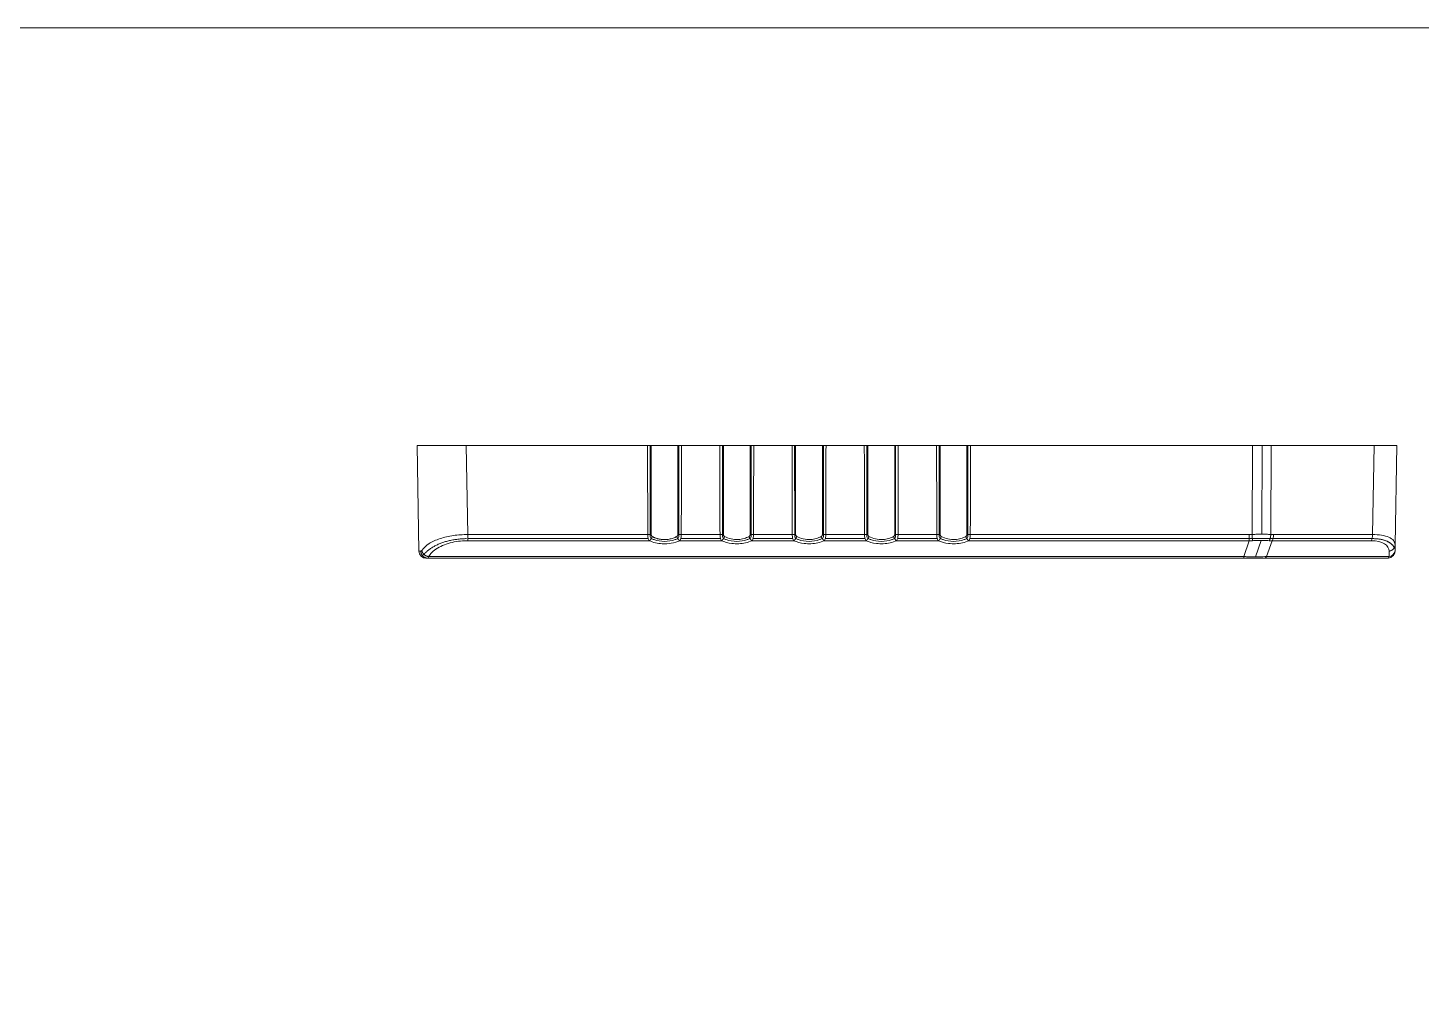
# Model space of a CAD drawing. Extents: x -778 to -614, y -2061 to -1833.
# Drawn here: x -713.1 to -655.9, y -1873.4 to -1833.3 of the extents above; entities that cross this region are included whole.
import ezdxf

# ---------------------------------------------------------------- set-up
doc = ezdxf.new("R2010")
doc.units = 0
doc.header["$MEASUREMENT"] = 0
doc.layers.add('3', color=7, linetype='Continuous')

msp = doc.modelspace()

# ---------------------------------------------------------------- linework, layer by layer
at = {"linetype": 'Continuous', "lineweight": 0}
msp.add_lwpolyline([(-778.457, -1833.316), (-613.541, -1833.316), (-613.541, -1974.121), (-778.457, -1974.121)], close=True, dxfattribs=at)
at = {"layer": '3', "color": 213, "linetype": 'Continuous', "lineweight": 0}
for p, q in [((-695.082, -1850.45), (-697.091, -1850.45)), ((-695.082, -1850.45), (-697.091, -1850.45)), ((-697.016, -1854.777), (-697.091, -1850.45)), ((-695.082, -1850.45), (-687.637, -1850.45)), ((-695.082, -1850.45), (-687.637, -1850.45)), ((-687.491, -1850.45), (-687.637, -1850.45)), ((-687.49, -1850.45), (-687.637, -1850.45)), ((-686.245, -1850.45), (-686.391, -1850.45)), ((-686.245, -1850.45), (-686.391, -1850.45)), ((-686.245, -1850.45), (-684.672, -1850.45)), ((-686.245, -1850.45), (-684.672, -1850.45)), ((-684.526, -1850.45), (-684.672, -1850.45)), ((-684.526, -1850.45), (-684.672, -1850.45)), ((-683.28, -1850.45), (-683.426, -1850.45)), ((-683.28, -1850.45), (-683.426, -1850.45)), ((-683.28, -1850.45), (-681.708, -1850.45)), ((-683.28, -1850.45), (-681.708, -1850.45)), ((-681.561, -1850.45), (-681.708, -1850.45)), ((-681.561, -1850.45), (-681.708, -1850.45)), ((-680.606, -1850.45), (-680.462, -1850.45)), ((-680.315, -1850.45), (-680.462, -1850.45)), ((-680.315, -1850.45), (-680.462, -1850.45)), ((-680.315, -1850.45), (-678.743, -1850.45)), ((-680.315, -1850.45), (-678.743, -1850.45)), ((-678.596, -1850.45), (-678.743, -1850.45)), ((-678.596, -1850.45), (-678.743, -1850.45)), ((-677.35, -1850.45), (-677.497, -1850.45)), ((-677.35, -1850.45), (-677.497, -1850.45)), ((-677.35, -1850.45), (-675.778, -1850.45)), ((-677.35, -1850.45), (-675.778, -1850.45)), ((-675.631, -1850.45), (-675.778, -1850.45)), ((-675.632, -1850.45), (-675.778, -1850.45)), ((-674.386, -1850.45), (-674.532, -1850.45)), ((-674.386, -1850.45), (-674.532, -1850.45)), ((-674.386, -1850.45), (-662.814, -1850.45)), ((-674.386, -1850.45), (-662.814, -1850.45)), ((-662.053, -1850.45), (-662.814, -1850.45)), ((-662.053, -1850.45), (-662.814, -1850.45)), ((-662.053, -1850.45), (-657.828, -1850.45)), ((-662.053, -1850.45), (-657.828, -1850.45)), ((-656.891, -1850.45), (-657.828, -1850.45)), ((-656.891, -1850.45), (-657.828, -1850.45)), ((-656.962, -1854.525), (-656.891, -1850.45)), ((-696.65, -1855.073), (-696.644, -1855.069)), ((-663.175, -1855.073), (-696.65, -1855.073)), ((-657.268, -1855.073), (-662.332, -1855.073)), ((-656.962, -1854.525), (-656.966, -1854.751))]:
    msp.add_line(p, q, dxfattribs=at)
at = {"layer": '3', "color": 18, "linetype": 'Continuous', "lineweight": 0}
for p, q in [((-695.018, -1854.097), (-695.082, -1850.45)), ((-687.53, -1854.192), (-687.531, -1850.45)), ((-686.351, -1850.45), (-686.352, -1854.192)), ((-684.566, -1850.45), (-684.565, -1854.192)), ((-683.387, -1854.192), (-683.386, -1850.45)), ((-681.601, -1850.45), (-681.6, -1854.192)), ((-680.423, -1854.192), (-680.422, -1850.45)), ((-678.636, -1850.45), (-678.635, -1854.192)), ((-677.458, -1854.192), (-677.457, -1850.45)), ((-675.672, -1850.45), (-675.671, -1854.192)), ((-674.493, -1854.192), (-674.492, -1850.45)), ((-662.826, -1854.095), (-662.814, -1850.45)), ((-662.419, -1850.45), (-662.431, -1854.09)), ((-662.066, -1854.095), (-662.053, -1850.45)), ((-657.892, -1854.097), (-657.828, -1850.45)), ((-695.018, -1854.097), (-687.628, -1854.097)), ((-695.018, -1854.354), (-687.571, -1854.354)), ((-687.608, -1854.269), (-695.015, -1854.269)), ((-687.53, -1854.192), (-687.49, -1854.277)), ((-686.391, -1854.277), (-686.352, -1854.192)), ((-686.31, -1854.354), (-684.606, -1854.354)), ((-684.644, -1854.269), (-686.273, -1854.269)), ((-686.253, -1854.097), (-684.664, -1854.097)), ((-684.526, -1854.277), (-684.565, -1854.192)), ((-683.387, -1854.192), (-683.427, -1854.277)), ((-683.346, -1854.354), (-681.642, -1854.354)), ((-681.679, -1854.269), (-683.309, -1854.269)), ((-683.288, -1854.097), (-681.699, -1854.097)), ((-681.561, -1854.277), (-681.6, -1854.192)), ((-680.423, -1854.192), (-680.462, -1854.277)), ((-680.381, -1854.354), (-678.677, -1854.354)), ((-678.714, -1854.269), (-680.344, -1854.269)), ((-680.324, -1854.097), (-678.734, -1854.097)), ((-678.596, -1854.277), (-678.635, -1854.192)), ((-677.458, -1854.192), (-677.497, -1854.277)), ((-677.416, -1854.354), (-675.712, -1854.354)), ((-675.749, -1854.269), (-677.379, -1854.269)), ((-677.359, -1854.097), (-675.769, -1854.097)), ((-675.631, -1854.277), (-675.671, -1854.192)), ((-674.493, -1854.192), (-674.532, -1854.277)), ((-674.451, -1854.354), (-662.948, -1854.354)), ((-674.414, -1854.269), (-662.948, -1854.269)), ((-674.394, -1854.097), (-662.948, -1854.097)), ((-663.175, -1855.008), (-662.948, -1854.354)), ((-662.46, -1854.349), (-662.689, -1855.01)), ((-662.238, -1855.008), (-662.011, -1854.354)), ((-662.011, -1854.354), (-657.949, -1854.354)), ((-661.976, -1854.269), (-657.895, -1854.269)), ((-661.953, -1854.097), (-657.892, -1854.097)), ((-663.175, -1855.008), (-696.619, -1855.008)), ((-657.212, -1855.008), (-662.238, -1855.008)), ((-657.208, -1854.782), (-657.212, -1855.008))]:
    msp.add_line(p, q, dxfattribs=at)
for points in [[(-696.811, -1854.915, 0), (-696.791, -1854.892, 0), (-696.77, -1854.869, 0), (-696.749, -1854.847, 0), (-696.726, -1854.825, 0), (-696.703, -1854.803, 0), (-696.679, -1854.781, 0), (-696.654, -1854.76, 0), (-696.628, -1854.739, 0), (-696.602, -1854.719, 0), (-696.574, -1854.698, 0), (-696.546, -1854.679, 0), (-696.517, -1854.659, 0), (-696.488, -1854.64, 0), (-696.457, -1854.621, 0), (-696.426, -1854.603, 0), (-696.394, -1854.585, 0), (-696.361, -1854.568, 0), (-696.328, -1854.551, 0), (-696.294, -1854.534, 0), (-696.26, -1854.518, 0), (-696.224, -1854.502, 0), (-696.189, -1854.487, 0), (-696.152, -1854.472, 0), (-696.115, -1854.458, 0), (-696.077, -1854.444, 0), (-696.039, -1854.43, 0), (-696.001, -1854.418, 0), (-695.962, -1854.405, 0), (-695.922, -1854.393, 0), (-695.882, -1854.382, 0), (-695.841, -1854.371, 0), (-695.8, -1854.361, 0), (-695.759, -1854.351, 0), (-695.717, -1854.342, 0), (-695.675, -1854.333, 0), (-695.633, -1854.325, 0), (-695.59, -1854.317, 0), (-695.547, -1854.31, 0), (-695.504, -1854.304, 0), (-695.46, -1854.298, 0), (-695.416, -1854.292, 0), (-695.372, -1854.288, 0), (-695.328, -1854.283, 0), (-695.284, -1854.28, 0), (-695.239, -1854.276, 0), (-695.194, -1854.274, 0), (-695.15, -1854.272, 0), (-695.105, -1854.27, 0), (-695.06, -1854.269, 0)], [(-662.822, -1854.268, 0), (-662.824, -1854.268, 0), (-662.827, -1854.268, 0), (-662.829, -1854.268, 0), (-662.832, -1854.268, 0), (-662.834, -1854.268, 0), (-662.837, -1854.268, 0), (-662.839, -1854.269, 0), (-662.842, -1854.269, 0), (-662.845, -1854.269, 0), (-662.847, -1854.269, 0), (-662.85, -1854.269, 0), (-662.852, -1854.269, 0), (-662.855, -1854.269, 0), (-662.857, -1854.269, 0), (-662.86, -1854.269, 0), (-662.862, -1854.269, 0), (-662.865, -1854.269, 0), (-662.867, -1854.269, 0), (-662.87, -1854.269, 0), (-662.872, -1854.269, 0), (-662.875, -1854.269, 0), (-662.877, -1854.269, 0), (-662.88, -1854.269, 0), (-662.882, -1854.269, 0), (-662.885, -1854.269, 0), (-662.887, -1854.269, 0), (-662.89, -1854.269, 0), (-662.892, -1854.269, 0), (-662.895, -1854.269, 0), (-662.898, -1854.269, 0), (-662.9, -1854.269, 0), (-662.903, -1854.269, 0), (-662.905, -1854.269, 0), (-662.908, -1854.269, 0), (-662.91, -1854.269, 0), (-662.913, -1854.269, 0), (-662.915, -1854.269, 0), (-662.918, -1854.269, 0), (-662.92, -1854.269, 0), (-662.923, -1854.269, 0), (-662.925, -1854.269, 0), (-662.928, -1854.269, 0), (-662.93, -1854.269, 0), (-662.933, -1854.269, 0), (-662.935, -1854.269, 0), (-662.938, -1854.269, 0), (-662.94, -1854.269, 0), (-662.943, -1854.269, 0), (-662.945, -1854.269, 0)], [(-661.976, -1854.269, 0), (-661.978, -1854.269, 0), (-661.98, -1854.269, 0), (-661.983, -1854.269, 0), (-661.985, -1854.269, 0), (-661.987, -1854.269, 0), (-661.99, -1854.269, 0), (-661.992, -1854.269, 0), (-661.994, -1854.269, 0), (-661.997, -1854.269, 0), (-661.999, -1854.269, 0), (-662.001, -1854.269, 0), (-662.004, -1854.269, 0), (-662.006, -1854.269, 0), (-662.008, -1854.269, 0), (-662.011, -1854.269, 0), (-662.013, -1854.269, 0), (-662.015, -1854.269, 0), (-662.018, -1854.269, 0), (-662.02, -1854.269, 0), (-662.022, -1854.269, 0), (-662.025, -1854.269, 0), (-662.027, -1854.269, 0), (-662.029, -1854.269, 0), (-662.032, -1854.269, 0), (-662.034, -1854.269, 0), (-662.036, -1854.269, 0), (-662.039, -1854.269, 0), (-662.041, -1854.269, 0), (-662.043, -1854.269, 0), (-662.046, -1854.269, 0), (-662.048, -1854.269, 0), (-662.05, -1854.269, 0), (-662.053, -1854.269, 0), (-662.055, -1854.269, 0), (-662.057, -1854.268, 0), (-662.059, -1854.268, 0), (-662.062, -1854.268, 0), (-662.064, -1854.268, 0), (-662.066, -1854.268, 0), (-662.069, -1854.268, 0), (-662.071, -1854.268, 0), (-662.073, -1854.268, 0), (-662.076, -1854.268, 0), (-662.078, -1854.268, 0), (-662.08, -1854.268, 0), (-662.083, -1854.268, 0), (-662.085, -1854.268, 0), (-662.087, -1854.268, 0), (-662.09, -1854.268, 0)], [(-657.895, -1854.269, 0), (-657.868, -1854.269, 0), (-657.841, -1854.27, 0), (-657.814, -1854.271, 0), (-657.788, -1854.272, 0), (-657.762, -1854.273, 0), (-657.736, -1854.275, 0), (-657.711, -1854.277, 0), (-657.685, -1854.28, 0), (-657.66, -1854.282, 0), (-657.636, -1854.285, 0), (-657.612, -1854.289, 0), (-657.588, -1854.293, 0), (-657.564, -1854.297, 0), (-657.541, -1854.301, 0), (-657.518, -1854.306, 0), (-657.495, -1854.311, 0), (-657.473, -1854.316, 0), (-657.451, -1854.321, 0), (-657.43, -1854.327, 0), (-657.409, -1854.334, 0), (-657.388, -1854.34, 0), (-657.368, -1854.347, 0), (-657.348, -1854.354, 0), (-657.329, -1854.361, 0), (-657.31, -1854.369, 0), (-657.292, -1854.377, 0), (-657.274, -1854.385, 0), (-657.256, -1854.394, 0), (-657.239, -1854.403, 0), (-657.223, -1854.412, 0), (-657.206, -1854.421, 0), (-657.191, -1854.431, 0), (-657.176, -1854.441, 0), (-657.161, -1854.451, 0), (-657.147, -1854.461, 0), (-657.133, -1854.472, 0), (-657.12, -1854.483, 0), (-657.107, -1854.494, 0), (-657.095, -1854.506, 0), (-657.084, -1854.517, 0), (-657.073, -1854.529, 0), (-657.062, -1854.541, 0), (-657.052, -1854.554, 0), (-657.043, -1854.566, 0), (-657.034, -1854.579, 0), (-657.025, -1854.592, 0), (-657.018, -1854.605, 0), (-657.01, -1854.618, 0), (-657.004, -1854.632, 0)]]:
    msp.add_polyline3d(points, dxfattribs=at)
at = {"layer": '3', "color": 213, "linetype": 'Continuous', "lineweight": 0}
for points in [[(-687.571, -1854.354, 0), (-687.568, -1854.352, 0), (-687.565, -1854.35, 0), (-687.562, -1854.349, 0), (-687.558, -1854.347, 0), (-687.555, -1854.344, 0), (-687.552, -1854.342, 0), (-687.549, -1854.34, 0), (-687.546, -1854.338, 0), (-687.543, -1854.335, 0), (-687.54, -1854.333, 0), (-687.536, -1854.33, 0), (-687.533, -1854.327, 0), (-687.53, -1854.324, 0), (-687.527, -1854.322, 0), (-687.524, -1854.319, 0), (-687.521, -1854.316, 0), (-687.518, -1854.312, 0), (-687.515, -1854.309, 0), (-687.512, -1854.306, 0), (-687.51, -1854.303, 0), (-687.507, -1854.299, 0), (-687.504, -1854.296, 0), (-687.501, -1854.292, 0), (-687.498, -1854.289, 0), (-687.496, -1854.285, 0), (-687.493, -1854.282, 0), (-687.491, -1854.278, 0), (-687.488, -1854.274, 0), (-687.485, -1854.27, 0), (-687.483, -1854.266, 0), (-687.481, -1854.262, 0), (-687.478, -1854.258, 0), (-687.476, -1854.254, 0), (-687.474, -1854.25, 0), (-687.471, -1854.246, 0), (-687.469, -1854.242, 0), (-687.467, -1854.238, 0), (-687.465, -1854.234, 0), (-687.463, -1854.229, 0), (-687.461, -1854.225, 0), (-687.459, -1854.221, 0), (-687.457, -1854.216, 0), (-687.456, -1854.212, 0), (-687.454, -1854.208, 0), (-687.452, -1854.203, 0), (-687.451, -1854.199, 0), (-687.449, -1854.195, 0), (-687.448, -1854.19, 0), (-687.447, -1854.186, 0)], [(-686.436, -1854.181, 0), (-686.435, -1854.186, 0), (-686.434, -1854.19, 0), (-686.432, -1854.195, 0), (-686.431, -1854.199, 0), (-686.429, -1854.203, 0), (-686.428, -1854.208, 0), (-686.426, -1854.212, 0), (-686.424, -1854.216, 0), (-686.422, -1854.221, 0), (-686.42, -1854.225, 0), (-686.419, -1854.229, 0), (-686.417, -1854.234, 0), (-686.414, -1854.238, 0), (-686.412, -1854.242, 0), (-686.41, -1854.246, 0), (-686.408, -1854.25, 0), (-686.406, -1854.254, 0), (-686.403, -1854.258, 0), (-686.401, -1854.262, 0), (-686.399, -1854.266, 0), (-686.396, -1854.27, 0), (-686.394, -1854.274, 0), (-686.391, -1854.278, 0), (-686.388, -1854.282, 0), (-686.386, -1854.285, 0), (-686.383, -1854.289, 0), (-686.38, -1854.292, 0), (-686.378, -1854.296, 0), (-686.375, -1854.299, 0), (-686.372, -1854.303, 0), (-686.369, -1854.306, 0), (-686.366, -1854.309, 0), (-686.363, -1854.312, 0), (-686.36, -1854.316, 0), (-686.357, -1854.319, 0), (-686.354, -1854.322, 0), (-686.351, -1854.324, 0), (-686.348, -1854.327, 0), (-686.345, -1854.33, 0), (-686.342, -1854.333, 0), (-686.339, -1854.335, 0), (-686.336, -1854.338, 0), (-686.333, -1854.34, 0), (-686.33, -1854.342, 0), (-686.326, -1854.344, 0), (-686.323, -1854.347, 0), (-686.32, -1854.349, 0), (-686.317, -1854.35, 0), (-686.314, -1854.352, 0)], [(-684.606, -1854.354, 0), (-684.603, -1854.352, 0), (-684.6, -1854.35, 0), (-684.597, -1854.349, 0), (-684.594, -1854.347, 0), (-684.591, -1854.344, 0), (-684.587, -1854.342, 0), (-684.584, -1854.34, 0), (-684.581, -1854.338, 0), (-684.578, -1854.335, 0), (-684.575, -1854.333, 0), (-684.572, -1854.33, 0), (-684.569, -1854.327, 0), (-684.566, -1854.324, 0), (-684.563, -1854.322, 0), (-684.559, -1854.319, 0), (-684.557, -1854.316, 0), (-684.554, -1854.312, 0), (-684.551, -1854.309, 0), (-684.548, -1854.306, 0), (-684.545, -1854.303, 0), (-684.542, -1854.299, 0), (-684.539, -1854.296, 0), (-684.536, -1854.292, 0), (-684.534, -1854.289, 0), (-684.531, -1854.285, 0), (-684.528, -1854.282, 0), (-684.526, -1854.278, 0), (-684.523, -1854.274, 0), (-684.521, -1854.27, 0), (-684.518, -1854.266, 0), (-684.516, -1854.262, 0), (-684.513, -1854.258, 0), (-684.511, -1854.254, 0), (-684.509, -1854.25, 0), (-684.507, -1854.246, 0), (-684.504, -1854.242, 0), (-684.502, -1854.238, 0), (-684.5, -1854.234, 0), (-684.498, -1854.229, 0), (-684.496, -1854.225, 0), (-684.495, -1854.221, 0), (-684.493, -1854.216, 0), (-684.491, -1854.212, 0), (-684.489, -1854.208, 0), (-684.488, -1854.203, 0), (-684.486, -1854.199, 0), (-684.485, -1854.195, 0), (-684.483, -1854.19, 0), (-684.482, -1854.186, 0)], [(-683.472, -1854.181, 0), (-683.47, -1854.186, 0), (-683.469, -1854.19, 0), (-683.467, -1854.195, 0), (-683.466, -1854.199, 0), (-683.464, -1854.203, 0), (-683.463, -1854.208, 0), (-683.461, -1854.212, 0), (-683.459, -1854.216, 0), (-683.458, -1854.221, 0), (-683.456, -1854.225, 0), (-683.454, -1854.229, 0), (-683.452, -1854.234, 0), (-683.45, -1854.238, 0), (-683.448, -1854.242, 0), (-683.445, -1854.246, 0), (-683.443, -1854.25, 0), (-683.441, -1854.254, 0), (-683.439, -1854.258, 0), (-683.436, -1854.262, 0), (-683.434, -1854.266, 0), (-683.431, -1854.27, 0), (-683.429, -1854.274, 0), (-683.426, -1854.278, 0), (-683.424, -1854.282, 0), (-683.421, -1854.285, 0), (-683.418, -1854.289, 0), (-683.416, -1854.292, 0), (-683.413, -1854.296, 0), (-683.41, -1854.299, 0), (-683.407, -1854.303, 0), (-683.404, -1854.306, 0), (-683.401, -1854.309, 0), (-683.399, -1854.312, 0), (-683.396, -1854.316, 0), (-683.393, -1854.319, 0), (-683.39, -1854.322, 0), (-683.387, -1854.324, 0), (-683.384, -1854.327, 0), (-683.38, -1854.33, 0), (-683.377, -1854.333, 0), (-683.374, -1854.335, 0), (-683.371, -1854.338, 0), (-683.368, -1854.34, 0), (-683.365, -1854.342, 0), (-683.362, -1854.344, 0), (-683.358, -1854.347, 0), (-683.355, -1854.349, 0), (-683.352, -1854.35, 0), (-683.349, -1854.352, 0)], [(-681.642, -1854.354, 0), (-681.639, -1854.352, 0), (-681.635, -1854.35, 0), (-681.632, -1854.349, 0), (-681.629, -1854.347, 0), (-681.626, -1854.344, 0), (-681.623, -1854.342, 0), (-681.619, -1854.34, 0), (-681.616, -1854.338, 0), (-681.613, -1854.335, 0), (-681.61, -1854.333, 0), (-681.607, -1854.33, 0), (-681.604, -1854.327, 0), (-681.601, -1854.324, 0), (-681.598, -1854.322, 0), (-681.595, -1854.319, 0), (-681.592, -1854.316, 0), (-681.589, -1854.312, 0), (-681.586, -1854.309, 0), (-681.583, -1854.306, 0), (-681.58, -1854.303, 0), (-681.577, -1854.299, 0), (-681.574, -1854.296, 0), (-681.572, -1854.292, 0), (-681.569, -1854.289, 0), (-681.566, -1854.285, 0), (-681.564, -1854.282, 0), (-681.561, -1854.278, 0), (-681.558, -1854.274, 0), (-681.556, -1854.27, 0), (-681.553, -1854.266, 0), (-681.551, -1854.262, 0), (-681.549, -1854.258, 0), (-681.546, -1854.254, 0), (-681.544, -1854.25, 0), (-681.542, -1854.246, 0), (-681.54, -1854.242, 0), (-681.538, -1854.238, 0), (-681.536, -1854.234, 0), (-681.534, -1854.229, 0), (-681.532, -1854.225, 0), (-681.53, -1854.221, 0), (-681.528, -1854.216, 0), (-681.526, -1854.212, 0), (-681.525, -1854.208, 0), (-681.523, -1854.203, 0), (-681.521, -1854.199, 0), (-681.52, -1854.195, 0), (-681.518, -1854.19, 0), (-681.517, -1854.186, 0)], [(-680.507, -1854.181, 0), (-680.506, -1854.186, 0), (-680.504, -1854.19, 0), (-680.503, -1854.195, 0), (-680.501, -1854.199, 0), (-680.5, -1854.203, 0), (-680.498, -1854.208, 0), (-680.496, -1854.212, 0), (-680.495, -1854.216, 0), (-680.493, -1854.221, 0), (-680.491, -1854.225, 0), (-680.489, -1854.229, 0), (-680.487, -1854.234, 0), (-680.485, -1854.238, 0), (-680.483, -1854.242, 0), (-680.481, -1854.246, 0), (-680.478, -1854.25, 0), (-680.476, -1854.254, 0), (-680.474, -1854.258, 0), (-680.472, -1854.262, 0), (-680.469, -1854.266, 0), (-680.467, -1854.27, 0), (-680.464, -1854.274, 0), (-680.462, -1854.278, 0), (-680.459, -1854.282, 0), (-680.456, -1854.285, 0), (-680.454, -1854.289, 0), (-680.451, -1854.292, 0), (-680.448, -1854.296, 0), (-680.445, -1854.299, 0), (-680.443, -1854.303, 0), (-680.44, -1854.306, 0), (-680.437, -1854.309, 0), (-680.434, -1854.312, 0), (-680.431, -1854.316, 0), (-680.428, -1854.319, 0), (-680.425, -1854.322, 0), (-680.422, -1854.324, 0), (-680.419, -1854.327, 0), (-680.416, -1854.33, 0), (-680.413, -1854.333, 0), (-680.409, -1854.335, 0), (-680.406, -1854.338, 0), (-680.403, -1854.34, 0), (-680.4, -1854.342, 0), (-680.397, -1854.344, 0), (-680.394, -1854.347, 0), (-680.39, -1854.349, 0), (-680.387, -1854.35, 0), (-680.384, -1854.352, 0)], [(-678.677, -1854.354, 0), (-678.674, -1854.352, 0), (-678.671, -1854.35, 0), (-678.667, -1854.349, 0), (-678.664, -1854.347, 0), (-678.661, -1854.344, 0), (-678.658, -1854.342, 0), (-678.655, -1854.34, 0), (-678.652, -1854.338, 0), (-678.648, -1854.335, 0), (-678.645, -1854.333, 0), (-678.642, -1854.33, 0), (-678.639, -1854.327, 0), (-678.636, -1854.324, 0), (-678.633, -1854.322, 0), (-678.63, -1854.319, 0), (-678.627, -1854.316, 0), (-678.624, -1854.312, 0), (-678.621, -1854.309, 0), (-678.618, -1854.306, 0), (-678.615, -1854.303, 0), (-678.613, -1854.299, 0), (-678.61, -1854.296, 0), (-678.607, -1854.292, 0), (-678.604, -1854.289, 0), (-678.602, -1854.285, 0), (-678.599, -1854.282, 0), (-678.596, -1854.278, 0), (-678.594, -1854.274, 0), (-678.591, -1854.27, 0), (-678.589, -1854.266, 0), (-678.586, -1854.262, 0), (-678.584, -1854.258, 0), (-678.582, -1854.254, 0), (-678.579, -1854.25, 0), (-678.577, -1854.246, 0), (-678.575, -1854.242, 0), (-678.573, -1854.238, 0), (-678.571, -1854.234, 0), (-678.569, -1854.229, 0), (-678.567, -1854.225, 0), (-678.565, -1854.221, 0), (-678.563, -1854.216, 0), (-678.561, -1854.212, 0), (-678.56, -1854.208, 0), (-678.558, -1854.203, 0), (-678.557, -1854.199, 0), (-678.555, -1854.195, 0), (-678.554, -1854.19, 0), (-678.552, -1854.186, 0)], [(-677.542, -1854.181, 0), (-677.541, -1854.186, 0), (-677.539, -1854.19, 0), (-677.538, -1854.195, 0), (-677.536, -1854.199, 0), (-677.535, -1854.203, 0), (-677.533, -1854.208, 0), (-677.532, -1854.212, 0), (-677.53, -1854.216, 0), (-677.528, -1854.221, 0), (-677.526, -1854.225, 0), (-677.524, -1854.229, 0), (-677.522, -1854.234, 0), (-677.52, -1854.238, 0), (-677.518, -1854.242, 0), (-677.516, -1854.246, 0), (-677.514, -1854.25, 0), (-677.511, -1854.254, 0), (-677.509, -1854.258, 0), (-677.507, -1854.262, 0), (-677.504, -1854.266, 0), (-677.502, -1854.27, 0), (-677.499, -1854.274, 0), (-677.497, -1854.278, 0), (-677.494, -1854.282, 0), (-677.492, -1854.285, 0), (-677.489, -1854.289, 0), (-677.486, -1854.292, 0), (-677.483, -1854.296, 0), (-677.481, -1854.299, 0), (-677.478, -1854.303, 0), (-677.475, -1854.306, 0), (-677.472, -1854.309, 0), (-677.469, -1854.312, 0), (-677.466, -1854.316, 0), (-677.463, -1854.319, 0), (-677.46, -1854.322, 0), (-677.457, -1854.324, 0), (-677.454, -1854.327, 0), (-677.451, -1854.33, 0), (-677.448, -1854.333, 0), (-677.445, -1854.335, 0), (-677.442, -1854.338, 0), (-677.438, -1854.34, 0), (-677.435, -1854.342, 0), (-677.432, -1854.344, 0), (-677.429, -1854.347, 0), (-677.426, -1854.349, 0), (-677.423, -1854.35, 0), (-677.419, -1854.352, 0)], [(-675.712, -1854.354, 0), (-675.709, -1854.352, 0), (-675.706, -1854.35, 0), (-675.703, -1854.349, 0), (-675.699, -1854.347, 0), (-675.696, -1854.344, 0), (-675.693, -1854.342, 0), (-675.69, -1854.34, 0), (-675.687, -1854.338, 0), (-675.684, -1854.335, 0), (-675.681, -1854.333, 0), (-675.677, -1854.33, 0), (-675.674, -1854.327, 0), (-675.671, -1854.324, 0), (-675.668, -1854.322, 0), (-675.665, -1854.319, 0), (-675.662, -1854.316, 0), (-675.659, -1854.312, 0), (-675.656, -1854.309, 0), (-675.653, -1854.306, 0), (-675.651, -1854.303, 0), (-675.648, -1854.299, 0), (-675.645, -1854.296, 0), (-675.642, -1854.292, 0), (-675.639, -1854.289, 0), (-675.637, -1854.285, 0), (-675.634, -1854.282, 0), (-675.632, -1854.278, 0), (-675.629, -1854.274, 0), (-675.626, -1854.27, 0), (-675.624, -1854.266, 0), (-675.622, -1854.262, 0), (-675.619, -1854.258, 0), (-675.617, -1854.254, 0), (-675.615, -1854.25, 0), (-675.612, -1854.246, 0), (-675.61, -1854.242, 0), (-675.608, -1854.238, 0), (-675.606, -1854.234, 0), (-675.604, -1854.229, 0), (-675.602, -1854.225, 0), (-675.6, -1854.221, 0), (-675.598, -1854.216, 0), (-675.597, -1854.212, 0), (-675.595, -1854.208, 0), (-675.593, -1854.203, 0), (-675.592, -1854.199, 0), (-675.59, -1854.195, 0), (-675.589, -1854.19, 0), (-675.588, -1854.186, 0)], [(-674.577, -1854.181, 0), (-674.576, -1854.186, 0), (-674.575, -1854.19, 0), (-674.573, -1854.195, 0), (-674.572, -1854.199, 0), (-674.57, -1854.203, 0), (-674.569, -1854.208, 0), (-674.567, -1854.212, 0), (-674.565, -1854.216, 0), (-674.563, -1854.221, 0), (-674.561, -1854.225, 0), (-674.56, -1854.229, 0), (-674.558, -1854.234, 0), (-674.555, -1854.238, 0), (-674.553, -1854.242, 0), (-674.551, -1854.246, 0), (-674.549, -1854.25, 0), (-674.547, -1854.254, 0), (-674.544, -1854.258, 0), (-674.542, -1854.262, 0), (-674.54, -1854.266, 0), (-674.537, -1854.27, 0), (-674.535, -1854.274, 0), (-674.532, -1854.278, 0), (-674.529, -1854.282, 0), (-674.527, -1854.285, 0), (-674.524, -1854.289, 0), (-674.521, -1854.292, 0), (-674.519, -1854.296, 0), (-674.516, -1854.299, 0), (-674.513, -1854.303, 0), (-674.51, -1854.306, 0), (-674.507, -1854.309, 0), (-674.504, -1854.312, 0), (-674.501, -1854.316, 0), (-674.498, -1854.319, 0), (-674.495, -1854.322, 0), (-674.492, -1854.324, 0), (-674.489, -1854.327, 0), (-674.486, -1854.33, 0), (-674.483, -1854.333, 0), (-674.48, -1854.335, 0), (-674.477, -1854.338, 0), (-674.474, -1854.34, 0), (-674.471, -1854.342, 0), (-674.467, -1854.344, 0), (-674.464, -1854.347, 0), (-674.461, -1854.349, 0), (-674.458, -1854.35, 0), (-674.455, -1854.352, 0)], [(-696.94, -1854.778, 0), (-696.939, -1854.787, 0), (-696.939, -1854.797, 0), (-696.938, -1854.806, 0), (-696.937, -1854.815, 0), (-696.935, -1854.825, 0), (-696.934, -1854.834, 0), (-696.932, -1854.843, 0), (-696.929, -1854.852, 0), (-696.927, -1854.861, 0), (-696.924, -1854.87, 0), (-696.921, -1854.878, 0), (-696.918, -1854.887, 0), (-696.914, -1854.896, 0), (-696.91, -1854.904, 0), (-696.906, -1854.912, 0), (-696.902, -1854.921, 0), (-696.897, -1854.929, 0), (-696.893, -1854.937, 0), (-696.888, -1854.944, 0), (-696.882, -1854.952, 0), (-696.877, -1854.959, 0), (-696.871, -1854.967, 0), (-696.865, -1854.974, 0), (-696.859, -1854.98, 0), (-696.853, -1854.987, 0), (-696.846, -1854.993, 0), (-696.839, -1855, 0), (-696.833, -1855.006, 0), (-696.825, -1855.011, 0), (-696.818, -1855.017, 0), (-696.811, -1855.022, 0), (-696.803, -1855.027, 0), (-696.796, -1855.032, 0), (-696.788, -1855.037, 0), (-696.78, -1855.041, 0), (-696.772, -1855.045, 0), (-696.763, -1855.049, 0), (-696.755, -1855.052, 0), (-696.747, -1855.056, 0), (-696.738, -1855.059, 0), (-696.73, -1855.061, 0), (-696.721, -1855.064, 0), (-696.712, -1855.066, 0), (-696.703, -1855.068, 0), (-696.695, -1855.069, 0), (-696.686, -1855.071, 0), (-696.677, -1855.072, 0), (-696.668, -1855.073, 0), (-696.659, -1855.073, 0)], [(-696.904, -1854.752, 0), (-696.902, -1854.76, 0), (-696.9, -1854.767, 0), (-696.898, -1854.774, 0), (-696.896, -1854.782, 0), (-696.894, -1854.789, 0), (-696.891, -1854.796, 0), (-696.888, -1854.803, 0), (-696.885, -1854.811, 0), (-696.882, -1854.818, 0), (-696.878, -1854.825, 0), (-696.875, -1854.832, 0), (-696.871, -1854.839, 0), (-696.867, -1854.846, 0), (-696.862, -1854.852, 0), (-696.858, -1854.859, 0), (-696.853, -1854.866, 0), (-696.849, -1854.872, 0), (-696.844, -1854.879, 0), (-696.838, -1854.885, 0), (-696.833, -1854.891, 0), (-696.828, -1854.897, 0), (-696.822, -1854.903, 0), (-696.816, -1854.909, 0), (-696.81, -1854.915, 0), (-696.804, -1854.921, 0), (-696.798, -1854.926, 0), (-696.792, -1854.931, 0), (-696.785, -1854.937, 0), (-696.778, -1854.942, 0), (-696.772, -1854.947, 0), (-696.765, -1854.951, 0), (-696.758, -1854.956, 0), (-696.751, -1854.96, 0), (-696.743, -1854.965, 0), (-696.736, -1854.969, 0), (-696.729, -1854.973, 0), (-696.721, -1854.976, 0), (-696.714, -1854.98, 0), (-696.706, -1854.983, 0), (-696.698, -1854.986, 0), (-696.691, -1854.989, 0), (-696.683, -1854.992, 0), (-696.675, -1854.995, 0), (-696.667, -1854.997, 0), (-696.659, -1855, 0), (-696.651, -1855.002, 0), (-696.643, -1855.004, 0), (-696.635, -1855.005, 0), (-696.627, -1855.007, 0)], [(-657.208, -1854.782, 0), (-657.2, -1854.781, 0), (-657.192, -1854.779, 0), (-657.184, -1854.777, 0), (-657.176, -1854.775, 0), (-657.168, -1854.773, 0), (-657.16, -1854.771, 0), (-657.152, -1854.768, 0), (-657.145, -1854.765, 0), (-657.137, -1854.762, 0), (-657.13, -1854.759, 0), (-657.122, -1854.756, 0), (-657.115, -1854.752, 0), (-657.108, -1854.749, 0), (-657.101, -1854.745, 0), (-657.094, -1854.741, 0), (-657.087, -1854.737, 0), (-657.081, -1854.732, 0), (-657.074, -1854.728, 0), (-657.068, -1854.723, 0), (-657.062, -1854.719, 0), (-657.056, -1854.714, 0), (-657.05, -1854.708, 0), (-657.044, -1854.703, 0), (-657.039, -1854.698, 0), (-657.033, -1854.692, 0), (-657.028, -1854.687, 0), (-657.023, -1854.681, 0), (-657.018, -1854.675, 0), (-657.013, -1854.669, 0), (-657.009, -1854.663, 0), (-657.005, -1854.657, 0), (-657, -1854.651, 0), (-656.997, -1854.644, 0), (-656.993, -1854.638, 0), (-656.989, -1854.631, 0), (-656.986, -1854.624, 0), (-656.983, -1854.618, 0), (-656.98, -1854.611, 0), (-656.977, -1854.604, 0), (-656.975, -1854.597, 0), (-656.973, -1854.59, 0), (-656.971, -1854.583, 0), (-656.969, -1854.576, 0), (-656.967, -1854.569, 0), (-656.966, -1854.561, 0), (-656.965, -1854.554, 0), (-656.964, -1854.547, 0), (-656.963, -1854.54, 0), (-656.963, -1854.532, 0)]]:
    msp.add_polyline3d(points, dxfattribs=at)
at = {"layer": '3', "color": 213, "linetype": 'Continuous', "lineweight": 0, "extrusion": (0, 0, -1)}
msp.add_arc((696.714, -1854.772, 0), 0.301, 270, 358.9996, dxfattribs=at)
at = {"layer": '3', "color": 18, "linetype": 'Continuous', "lineweight": 0}
for points, degree in [([(-687.637, -1850.45), (-687.634, -1851.666), (-687.631, -1852.881), (-687.628, -1854.097)], 3), ([(-687.49, -1850.45), (-687.491, -1851.666), (-687.491, -1852.881), (-687.491, -1854.096)], 3), ([(-686.391, -1854.096), (-686.391, -1852.881), (-686.391, -1851.666), (-686.391, -1850.45)], 3), ([(-686.253, -1854.097), (-686.25, -1852.881), (-686.247, -1851.666), (-686.245, -1850.45)], 3), ([(-684.672, -1850.45), (-684.669, -1851.666), (-684.667, -1852.881), (-684.664, -1854.097)], 3), ([(-684.526, -1850.45), (-684.526, -1851.666), (-684.526, -1852.881), (-684.526, -1854.096)], 3), ([(-683.426, -1854.096), (-683.426, -1852.881), (-683.426, -1851.666), (-683.426, -1850.45)], 3), ([(-683.288, -1854.097), (-683.286, -1852.881), (-683.283, -1851.666), (-683.28, -1850.45)], 3), ([(-681.708, -1850.45), (-681.705, -1851.666), (-681.702, -1852.881), (-681.699, -1854.097)], 3), ([(-681.561, -1850.45), (-681.561, -1851.666), (-681.561, -1852.881), (-681.562, -1854.096)], 3), ([(-680.461, -1854.096), (-680.461, -1852.881), (-680.461, -1851.666), (-680.462, -1850.45)], 3), ([(-680.324, -1854.097), (-680.321, -1852.881), (-680.318, -1851.666), (-680.315, -1850.45)], 3), ([(-678.743, -1850.45), (-678.74, -1851.666), (-678.737, -1852.881), (-678.734, -1854.097)], 3), ([(-678.596, -1850.45), (-678.596, -1851.666), (-678.597, -1852.881), (-678.597, -1854.096)], 3), ([(-677.496, -1854.096), (-677.497, -1852.881), (-677.497, -1851.666), (-677.497, -1850.45)], 3), ([(-677.359, -1854.097), (-677.356, -1852.881), (-677.353, -1851.666), (-677.35, -1850.45)], 3), ([(-675.778, -1850.45), (-675.775, -1851.666), (-675.772, -1852.881), (-675.769, -1854.097)], 3), ([(-675.631, -1850.45), (-675.632, -1851.666), (-675.632, -1852.881), (-675.632, -1854.096)], 3), ([(-674.532, -1854.096), (-674.532, -1852.881), (-674.532, -1851.666), (-674.532, -1850.45)], 3), ([(-674.394, -1854.097), (-674.391, -1852.881), (-674.388, -1851.666), (-674.386, -1850.45)], 3), ([(-687.628, -1854.097), (-687.578, -1854.097), (-687.528, -1854.096), (-687.491, -1854.096)], 3), ([(-684.664, -1854.097), (-684.613, -1854.097), (-684.563, -1854.096), (-684.526, -1854.096)], 3), ([(-681.699, -1854.097), (-681.649, -1854.097), (-681.598, -1854.096), (-681.562, -1854.096)], 3), ([(-678.734, -1854.097), (-678.684, -1854.097), (-678.634, -1854.096), (-678.597, -1854.096)], 3), ([(-675.769, -1854.097), (-675.719, -1854.097), (-675.669, -1854.096), (-675.632, -1854.096)], 3), ([(-662.948, -1854.097), (-662.887, -1854.097), (-662.826, -1854.095)], 2), ([(-662.948, -1854.355), (-662.905, -1854.354), (-662.862, -1854.354), (-662.819, -1854.353)], 3), ([(-662.131, -1854.353), (-662.091, -1854.354), (-662.051, -1854.354), (-662.011, -1854.355)], 3), ([(-662.066, -1854.095), (-662.009, -1854.097), (-661.953, -1854.097)], 2), ([(-657.949, -1854.354), (-657.915, -1854.303), (-657.892, -1854.201), (-657.892, -1854.097)], 3), ([(-657.949, -1854.354), (-657.489, -1854.354), (-657.204, -1854.547), (-657.208, -1854.782)], 3), ([(-662.238, -1855.008), (-662.267, -1855.05), (-662.299, -1855.073), (-662.332, -1855.073)], 3), ([(-657.212, -1855.008), (-657.094, -1854.989), (-656.997, -1854.9), (-656.972, -1854.798)], 3)]:
    msp.add_open_spline(points, degree=degree, dxfattribs=at)
at = {"layer": '3', "color": 213, "linetype": 'Continuous', "lineweight": 0}
for points, degree, knots in [([(-686.391, -1850.45), (-686.498, -1850.45), (-686.641, -1850.45), (-686.712, -1850.45), (-686.788, -1850.45), (-686.864, -1850.45), (-686.941, -1850.45), (-687.017, -1850.45), (-687.094, -1850.45), (-687.169, -1850.45), (-687.24, -1850.45), (-687.384, -1850.45), (-687.49, -1850.45)], 2, [0, 0, 0, 0.25, 0.25, 0.375, 0.375, 0.5, 0.5, 0.625, 0.625, 0.75, 0.75, 1, 1, 1]), ([(-686.391, -1850.45), (-686.425, -1850.45), (-686.581, -1850.45), (-686.941, -1850.45), (-687.301, -1850.45), (-687.456, -1850.45), (-687.49, -1850.45)], 3, [0, 0, 0, 0, 0.121771, 0.5, 0.878229, 1, 1, 1, 1]), ([(-683.426, -1850.45), (-683.533, -1850.45), (-683.677, -1850.45), (-683.747, -1850.45), (-683.823, -1850.45), (-683.899, -1850.45), (-683.976, -1850.45), (-684.052, -1850.45), (-684.129, -1850.45), (-684.204, -1850.45), (-684.275, -1850.45), (-684.419, -1850.45), (-684.526, -1850.45)], 2, [0, 0, 0, 0.25, 0.25, 0.375, 0.375, 0.5, 0.5, 0.625, 0.625, 0.75, 0.75, 1, 1, 1]), ([(-683.426, -1850.45), (-683.461, -1850.45), (-683.616, -1850.45), (-683.976, -1850.45), (-684.336, -1850.45), (-684.492, -1850.45), (-684.526, -1850.45)], 3, [0, 0, 0, 0, 0.121771, 0.5, 0.878229, 1, 1, 1, 1]), ([(-680.462, -1850.45), (-680.568, -1850.45), (-680.712, -1850.45), (-680.782, -1850.45), (-680.859, -1850.45), (-680.934, -1850.45), (-681.011, -1850.45), (-681.087, -1850.45), (-681.164, -1850.45), (-681.239, -1850.45), (-681.311, -1850.45), (-681.454, -1850.45), (-681.561, -1850.45)], 2, [0, 0, 0, 0.25, 0.25, 0.375, 0.375, 0.5, 0.5, 0.625, 0.625, 0.75, 0.75, 1, 1, 1]), ([(-680.462, -1850.45), (-680.496, -1850.45), (-680.651, -1850.45), (-681.011, -1850.45), (-681.371, -1850.45), (-681.527, -1850.45), (-681.561, -1850.45)], 3, [0, 0, 0, 0, 0.121771, 0.5, 0.878229, 1, 1, 1, 1]), ([(-677.497, -1850.45), (-677.603, -1850.45), (-677.747, -1850.45), (-677.818, -1850.45), (-677.894, -1850.45), (-677.969, -1850.45), (-678.047, -1850.45), (-678.123, -1850.45), (-678.199, -1850.45), (-678.274, -1850.45), (-678.346, -1850.45), (-678.489, -1850.45), (-678.596, -1850.45)], 2, [0, 0, 0, 0.25, 0.25, 0.375, 0.375, 0.5, 0.5, 0.625, 0.625, 0.75, 0.75, 1, 1, 1]), ([(-677.497, -1850.45), (-677.531, -1850.45), (-677.686, -1850.45), (-678.047, -1850.45), (-678.407, -1850.45), (-678.562, -1850.45), (-678.596, -1850.45)], 3, [0, 0, 0, 0, 0.121771, 0.5, 0.878229, 1, 1, 1, 1]), ([(-674.532, -1850.45), (-674.639, -1850.45), (-674.782, -1850.45), (-674.853, -1850.45), (-674.929, -1850.45), (-675.005, -1850.45), (-675.082, -1850.45), (-675.158, -1850.45), (-675.235, -1850.45), (-675.31, -1850.45), (-675.381, -1850.45), (-675.525, -1850.45), (-675.631, -1850.45)], 2, [0, 0, 0, 0.25, 0.25, 0.375, 0.375, 0.5, 0.5, 0.625, 0.625, 0.75, 0.75, 1, 1, 1]), ([(-674.532, -1850.45), (-674.566, -1850.45), (-674.722, -1850.45), (-675.082, -1850.45), (-675.442, -1850.45), (-675.597, -1850.45), (-675.631, -1850.45)], 3, [0, 0, 0, 0, 0.121771, 0.5, 0.878229, 1, 1, 1, 1]), ([(-662.819, -1854.353), (-662.82, -1854.328), (-662.821, -1854.29), (-662.824, -1854.2), (-662.825, -1854.148), (-662.826, -1854.095)], 3, [0, 0, 0, 0, 0.5, 0.5, 1, 1, 1, 1]), ([(-662.332, -1855.073), (-662.433, -1855.073), (-662.537, -1855.073), (-662.638, -1855.073), (-662.745, -1855.073), (-662.954, -1855.073), (-663.175, -1855.073)], 2, [0, 0, 0, 0.25, 0.25, 0.5, 0.5, 1, 1, 1]), ([(-657.271, -1855.069), (-657.242, -1855.069), (-657.185, -1855.062), (-657.102, -1855.025), (-657.032, -1854.964), (-657.001, -1854.911), (-656.989, -1854.882)], 3, [0, 0, 0, 0, 0.233626, 0.48514, 0.744588, 1, 1, 1, 1])]:
    msp.add_open_spline(points, degree=degree, knots=knots, dxfattribs=at)
at = {"layer": '3', "color": 18, "linetype": 'Continuous', "lineweight": 0}
for points, knots in [([(-696.904, -1854.752), (-696.815, -1854.656), (-696.644, -1854.471), (-696.174, -1854.261), (-695.62, -1854.124), (-695.216, -1854.106), (-695.018, -1854.097)], [0, 0, 0, 0, 0.27538, 0.531615, 0.771069, 1, 1, 1, 1]), ([(-696.619, -1855.008), (-696.584, -1854.949), (-696.487, -1854.826), (-696.271, -1854.658), (-695.986, -1854.518), (-695.661, -1854.418), (-695.333, -1854.365), (-695.115, -1854.354), (-695.018, -1854.354)], [0, 0, 0, 0, 0.167419, 0.356745, 0.535882, 0.705775, 0.868628, 1, 1, 1, 1]), ([(-687.628, -1854.097), (-687.626, -1854.15), (-687.621, -1854.258), (-687.588, -1854.322), (-687.571, -1854.354)], [0, 0, 0, 0, 0.488909, 1, 1, 1, 1]), ([(-687.571, -1854.354), (-687.489, -1854.386), (-687.329, -1854.447), (-687.009, -1854.489), (-686.637, -1854.472), (-686.422, -1854.395), (-686.31, -1854.354)], [0, 0, 0, 0, 0.224349, 0.433305, 0.704252, 1, 1, 1, 1]), ([(-687.491, -1854.096), (-687.491, -1854.101), (-687.49, -1854.111), (-687.487, -1854.126), (-687.48, -1854.145), (-687.467, -1854.166), (-687.453, -1854.176), (-687.445, -1854.181)], [0, 0, 0, 0, 0.140901, 0.280614, 0.423759, 0.701781, 1, 1, 1, 1]), ([(-686.4, -1854.264), (-686.434, -1854.281), (-686.592, -1854.348), (-686.941, -1854.405), (-687.29, -1854.348), (-687.447, -1854.281), (-687.481, -1854.264)], [0, 0, 0, 0, 0.116554, 0.5, 0.883447, 1, 1, 1, 1]), ([(-687.445, -1854.181), (-687.434, -1854.187), (-687.412, -1854.2), (-687.376, -1854.217), (-687.34, -1854.233), (-687.302, -1854.247), (-687.263, -1854.26), (-687.223, -1854.271), (-687.183, -1854.281), (-687.142, -1854.289), (-687.1, -1854.296), (-687.058, -1854.301), (-687.001, -1854.306), (-686.928, -1854.308), (-686.84, -1854.304), (-686.752, -1854.292), (-686.667, -1854.274), (-686.585, -1854.25), (-686.507, -1854.219), (-686.46, -1854.194), (-686.436, -1854.181)], [0, 0, 0, 0, 0.041427, 0.082367, 0.122838, 0.162871, 0.202496, 0.241746, 0.280653, 0.319252, 0.357582, 0.395684, 0.433604, 0.511382, 0.589492, 0.668441, 0.748643, 0.83044, 0.914134, 1, 1, 1, 1]), ([(-686.436, -1854.181), (-686.432, -1854.179), (-686.425, -1854.174), (-686.415, -1854.164), (-686.406, -1854.153), (-686.398, -1854.138), (-686.392, -1854.119), (-686.391, -1854.103), (-686.391, -1854.096)], [0, 0, 0, 0, 0.153364, 0.29868, 0.438929, 0.57736, 0.789929, 1, 1, 1, 1]), ([(-686.31, -1854.354), (-686.294, -1854.322), (-686.261, -1854.258), (-686.256, -1854.15), (-686.253, -1854.097)], [0, 0, 0, 0, 0.511089, 1, 1, 1, 1]), ([(-684.664, -1854.097), (-684.661, -1854.15), (-684.656, -1854.258), (-684.623, -1854.322), (-684.606, -1854.354)], [0, 0, 0, 0, 0.488909, 1, 1, 1, 1]), ([(-684.606, -1854.354), (-684.47, -1854.401), (-684.254, -1854.476), (-683.891, -1854.485), (-683.594, -1854.449), (-683.431, -1854.387), (-683.346, -1854.354)], [0, 0, 0, 0, 0.35213, 0.556842, 0.768359, 1, 1, 1, 1]), ([(-684.526, -1854.096), (-684.526, -1854.101), (-684.526, -1854.111), (-684.522, -1854.126), (-684.516, -1854.145), (-684.503, -1854.166), (-684.488, -1854.176), (-684.481, -1854.181)], [0, 0, 0, 0, 0.140901, 0.280614, 0.423759, 0.701781, 1, 1, 1, 1]), ([(-684.517, -1854.264), (-684.483, -1854.281), (-684.325, -1854.348), (-683.976, -1854.405), (-683.627, -1854.348), (-683.47, -1854.281), (-683.436, -1854.264)], [0, 0, 0, 0, 0.11656, 0.5, 0.88344, 1, 1, 1, 1]), ([(-684.481, -1854.181), (-684.395, -1854.22), (-684.23, -1854.296), (-683.93, -1854.317), (-683.667, -1854.275), (-683.538, -1854.213), (-683.472, -1854.181)], [0, 0, 0, 0, 0.286424, 0.55617, 0.772263, 1, 1, 1, 1]), ([(-683.472, -1854.181), (-683.468, -1854.179), (-683.46, -1854.174), (-683.45, -1854.164), (-683.442, -1854.153), (-683.434, -1854.138), (-683.427, -1854.119), (-683.426, -1854.103), (-683.426, -1854.096)], [0, 0, 0, 0, 0.153364, 0.29868, 0.438929, 0.57736, 0.789929, 1, 1, 1, 1]), ([(-683.346, -1854.354), (-683.329, -1854.322), (-683.296, -1854.258), (-683.291, -1854.15), (-683.288, -1854.097)], [0, 0, 0, 0, 0.511089, 1, 1, 1, 1]), ([(-681.699, -1854.097), (-681.696, -1854.15), (-681.691, -1854.258), (-681.658, -1854.322), (-681.642, -1854.354)], [0, 0, 0, 0, 0.488909, 1, 1, 1, 1]), ([(-681.642, -1854.354), (-681.505, -1854.401), (-681.29, -1854.476), (-680.926, -1854.485), (-680.63, -1854.449), (-680.466, -1854.387), (-680.381, -1854.354)], [0, 0, 0, 0, 0.35213, 0.556842, 0.768359, 1, 1, 1, 1]), ([(-681.562, -1854.096), (-681.561, -1854.101), (-681.561, -1854.111), (-681.558, -1854.126), (-681.551, -1854.145), (-681.538, -1854.166), (-681.523, -1854.176), (-681.516, -1854.181)], [0, 0, 0, 0, 0.140901, 0.280614, 0.423759, 0.701781, 1, 1, 1, 1]), ([(-681.552, -1854.264), (-681.518, -1854.281), (-681.36, -1854.348), (-681.011, -1854.405), (-680.662, -1854.348), (-680.505, -1854.281), (-680.471, -1854.264)], [0, 0, 0, 0, 0.11656, 0.5, 0.88344, 1, 1, 1, 1]), ([(-681.516, -1854.181), (-681.431, -1854.22), (-681.265, -1854.296), (-680.965, -1854.317), (-680.702, -1854.275), (-680.573, -1854.213), (-680.507, -1854.181)], [0, 0, 0, 0, 0.286424, 0.55617, 0.772263, 1, 1, 1, 1]), ([(-680.507, -1854.181), (-680.503, -1854.179), (-680.495, -1854.174), (-680.485, -1854.164), (-680.477, -1854.153), (-680.469, -1854.138), (-680.462, -1854.119), (-680.462, -1854.103), (-680.461, -1854.096)], [0, 0, 0, 0, 0.153364, 0.29868, 0.438929, 0.57736, 0.789929, 1, 1, 1, 1]), ([(-680.381, -1854.354), (-680.364, -1854.322), (-680.332, -1854.258), (-680.326, -1854.15), (-680.324, -1854.097)], [0, 0, 0, 0, 0.511089, 1, 1, 1, 1]), ([(-678.734, -1854.097), (-678.732, -1854.15), (-678.726, -1854.258), (-678.694, -1854.322), (-678.677, -1854.354)], [0, 0, 0, 0, 0.488909, 1, 1, 1, 1]), ([(-678.677, -1854.354), (-678.541, -1854.401), (-678.325, -1854.476), (-677.961, -1854.485), (-677.665, -1854.449), (-677.502, -1854.387), (-677.416, -1854.354)], [0, 0, 0, 0, 0.35213, 0.556842, 0.768359, 1, 1, 1, 1]), ([(-678.597, -1854.096), (-678.597, -1854.101), (-678.596, -1854.111), (-678.593, -1854.126), (-678.586, -1854.145), (-678.573, -1854.166), (-678.559, -1854.176), (-678.551, -1854.181)], [0, 0, 0, 0, 0.140901, 0.280614, 0.423759, 0.701781, 1, 1, 1, 1]), ([(-678.587, -1854.264), (-678.553, -1854.281), (-678.395, -1854.348), (-678.047, -1854.405), (-677.698, -1854.348), (-677.54, -1854.281), (-677.506, -1854.264)], [0, 0, 0, 0, 0.11656, 0.5, 0.88344, 1, 1, 1, 1]), ([(-678.551, -1854.181), (-678.466, -1854.22), (-678.3, -1854.296), (-678, -1854.317), (-677.737, -1854.275), (-677.608, -1854.213), (-677.542, -1854.181)], [0, 0, 0, 0, 0.286424, 0.55617, 0.772263, 1, 1, 1, 1]), ([(-677.542, -1854.181), (-677.538, -1854.179), (-677.53, -1854.174), (-677.52, -1854.164), (-677.512, -1854.153), (-677.504, -1854.138), (-677.498, -1854.119), (-677.497, -1854.103), (-677.496, -1854.096)], [0, 0, 0, 0, 0.153364, 0.29868, 0.438929, 0.57736, 0.789929, 1, 1, 1, 1]), ([(-677.416, -1854.354), (-677.399, -1854.322), (-677.367, -1854.258), (-677.361, -1854.15), (-677.359, -1854.097)], [0, 0, 0, 0, 0.511089, 1, 1, 1, 1]), ([(-675.769, -1854.097), (-675.767, -1854.15), (-675.762, -1854.258), (-675.729, -1854.322), (-675.712, -1854.354)], [0, 0, 0, 0, 0.488909, 1, 1, 1, 1]), ([(-675.712, -1854.354), (-675.576, -1854.401), (-675.36, -1854.476), (-674.996, -1854.485), (-674.7, -1854.449), (-674.537, -1854.387), (-674.451, -1854.354)], [0, 0, 0, 0, 0.35213, 0.556842, 0.768359, 1, 1, 1, 1]), ([(-675.632, -1854.096), (-675.632, -1854.101), (-675.631, -1854.111), (-675.628, -1854.126), (-675.621, -1854.145), (-675.608, -1854.166), (-675.594, -1854.176), (-675.586, -1854.181)], [0, 0, 0, 0, 0.140901, 0.280614, 0.423759, 0.701781, 1, 1, 1, 1]), ([(-675.622, -1854.264), (-675.588, -1854.281), (-675.431, -1854.348), (-675.082, -1854.405), (-674.733, -1854.348), (-674.575, -1854.281), (-674.541, -1854.264)], [0, 0, 0, 0, 0.11656, 0.5, 0.88344, 1, 1, 1, 1]), ([(-675.586, -1854.181), (-675.501, -1854.22), (-675.336, -1854.296), (-675.036, -1854.317), (-674.772, -1854.275), (-674.643, -1854.213), (-674.577, -1854.181)], [0, 0, 0, 0, 0.286424, 0.55617, 0.772263, 1, 1, 1, 1]), ([(-674.577, -1854.181), (-674.573, -1854.179), (-674.566, -1854.174), (-674.556, -1854.164), (-674.547, -1854.153), (-674.539, -1854.138), (-674.533, -1854.119), (-674.532, -1854.103), (-674.532, -1854.096)], [0, 0, 0, 0, 0.153364, 0.29868, 0.438929, 0.57736, 0.789929, 1, 1, 1, 1]), ([(-674.451, -1854.354), (-674.435, -1854.322), (-674.402, -1854.258), (-674.397, -1854.15), (-674.394, -1854.097)], [0, 0, 0, 0, 0.511089, 1, 1, 1, 1]), ([(-662.826, -1854.095), (-662.803, -1854.095), (-662.756, -1854.094), (-662.685, -1854.092), (-662.614, -1854.091), (-662.544, -1854.091), (-662.474, -1854.09), (-662.404, -1854.09), (-662.335, -1854.091), (-662.266, -1854.091), (-662.199, -1854.092), (-662.131, -1854.094), (-662.088, -1854.095), (-662.066, -1854.095)], [0, 0, 0, 0, 0.090927, 0.181844, 0.272752, 0.363655, 0.454554, 0.545452, 0.63635, 0.727252, 0.81816, 0.909075, 1, 1, 1, 1]), ([(-662.822, -1854.268), (-662.6, -1854.264), (-662.376, -1854.263), (-662.167, -1854.266), (-662.142, -1854.267), (-662.117, -1854.267), (-662.092, -1854.268)], [0, 0, 0, 0, 0.892975, 0.892975, 0.892975, 1, 1, 1, 1]), ([(-662.819, -1854.353), (-662.754, -1854.351), (-662.593, -1854.349), (-662.362, -1854.348), (-662.2, -1854.351), (-662.131, -1854.353)], [0, 0, 0, 0, 0.276109, 0.684865, 1, 1, 1, 1]), ([(-657.892, -1854.097), (-657.762, -1854.103), (-657.499, -1854.115), (-657.2, -1854.206), (-657.029, -1854.322), (-656.991, -1854.409), (-656.981, -1854.442)], [0, 0, 0, 0, 0.266849, 0.544737, 0.837179, 1, 1, 1, 1]), ([(-697.016, -1854.777), (-696.986, -1854.778), (-696.973, -1854.778), (-696.958, -1854.778), (-696.946, -1854.778), (-696.94, -1854.778)], [0, 0, 0, 0, 0.756493, 0.878787, 1, 1, 1, 1]), ([(-696.94, -1854.778), (-696.934, -1854.777), (-696.922, -1854.775), (-696.91, -1854.76), (-696.904, -1854.752)], [0, 0, 0, 0, 0.50064, 1, 1, 1, 1]), ([(-696.826, -1854.899), (-696.828, -1854.904), (-696.83, -1854.908), (-696.831, -1854.912), (-696.841, -1854.936), (-696.851, -1854.958), (-696.862, -1854.978)], [0, 0, 0, 0, 0.15459, 0.15459, 0.15459, 1, 1, 1, 1]), ([(-696.644, -1855.069), (-696.64, -1855.067), (-696.633, -1855.057), (-696.624, -1855.027), (-696.619, -1855.008)], [0, 0, 0, 0, 0.372359, 1, 1, 1, 1]), ([(-663.175, -1855.008), (-663.175, -1855.029), (-663.175, -1855.046), (-663.175, -1855.066), (-663.175, -1855.07), (-663.175, -1855.075)], [0, 0, 0, 0, 0.501241, 0.501241, 1, 1, 1, 1]), ([(-662.238, -1855.008), (-662.287, -1855.008), (-662.386, -1855.009), (-662.539, -1855.01), (-662.645, -1855.01), (-662.726, -1855.01), (-662.779, -1855.01), (-662.86, -1855.01), (-662.94, -1855.009), (-663.019, -1855.009), (-663.098, -1855.009), (-663.149, -1855.008), (-663.175, -1855.008)], [0, 0, 0, 0, 0.162046, 0.328685, 0.499972, 0.499983, 0.58619, 0.67124, 0.755139, 0.837894, 0.919512, 1, 1, 1, 1]), ([(-657.212, -1855.008), (-657.221, -1855.027), (-657.234, -1855.055), (-657.249, -1855.065), (-657.254, -1855.068)], [0, 0, 0, 0, 0.666943, 1, 1, 1, 1])]:
    msp.add_open_spline(points, degree=3, knots=knots, dxfattribs=at)
for points, weights in [([(-695.018, -1854.354), (-695.018, -1854.301), (-695.018, -1854.208), (-695.018, -1854.097)], [1.13075930961, 1.00163956505, 0.968145373756, 1.03027673574]), ([(-686.253, -1854.097), (-686.306, -1854.097), (-686.354, -1854.096), (-686.391, -1854.096)], [1.00250206044, 0.989535747791, 1.02696547905, 1.11479125421]), ([(-683.288, -1854.097), (-683.341, -1854.097), (-683.389, -1854.096), (-683.426, -1854.096)], [1.00250205772, 0.989535752858, 1.02696548613, 1.11479125753]), ([(-680.324, -1854.097), (-680.376, -1854.097), (-680.424, -1854.096), (-680.461, -1854.096)], [1.00250205772, 0.989535752858, 1.02696548613, 1.11479125753]), ([(-677.359, -1854.097), (-677.412, -1854.097), (-677.459, -1854.096), (-677.496, -1854.096)], [1.00250205772, 0.989535752858, 1.02696548613, 1.11479125753]), ([(-674.394, -1854.097), (-674.447, -1854.097), (-674.495, -1854.096), (-674.532, -1854.096)], [1.00250205772, 0.989535752859, 1.02696548613, 1.11479125753])]:
    msp.add_rational_spline(points, weights, degree=3, dxfattribs=at)
at = {"layer": '3', "color": 213, "linetype": 'Continuous', "lineweight": 0}
for points, degree in [([(-662.948, -1854.354), (-662.948, -1854.303), (-662.948, -1854.201), (-662.948, -1854.097)], 3), ([(-662.011, -1854.355), (-661.977, -1854.303), (-661.954, -1854.201), (-661.953, -1854.097)], 3), ([(-656.981, -1854.442), (-656.973, -1854.469), (-656.968, -1854.497), (-656.962, -1854.525)], 3), ([(-696.703, -1855.068), (-696.629, -1855.069)], 1), ([(-657.017, -1854.927), (-656.985, -1854.891), (-656.972, -1854.83)], 2), ([(-656.995, -1854.882), (-656.978, -1854.848), (-656.967, -1854.812), (-656.967, -1854.777)], 3), ([(-656.973, -1854.825), (-656.972, -1854.797)], 1), ([(-656.972, -1854.798), (-656.969, -1854.782), (-656.967, -1854.767), (-656.966, -1854.751)], 3)]:
    msp.add_open_spline(points, degree=degree, dxfattribs=at)
for points, weights in [([(-662.131, -1854.353), (-662.093, -1854.299), (-662.069, -1854.205), (-662.066, -1854.095)], [1.0716768581, 0.976432186432, 0.976108815602, 1.07070674561]), ([(-696.712, -1855.073), (-696.719, -1855.073), (-696.693, -1855.073), (-696.65, -1855.073)], [1, 0.993670635364, 0.993670635364, 1])]:
    msp.add_rational_spline(points, weights, degree=3, dxfattribs=at)

doc.saveas('drawing.dxf')
